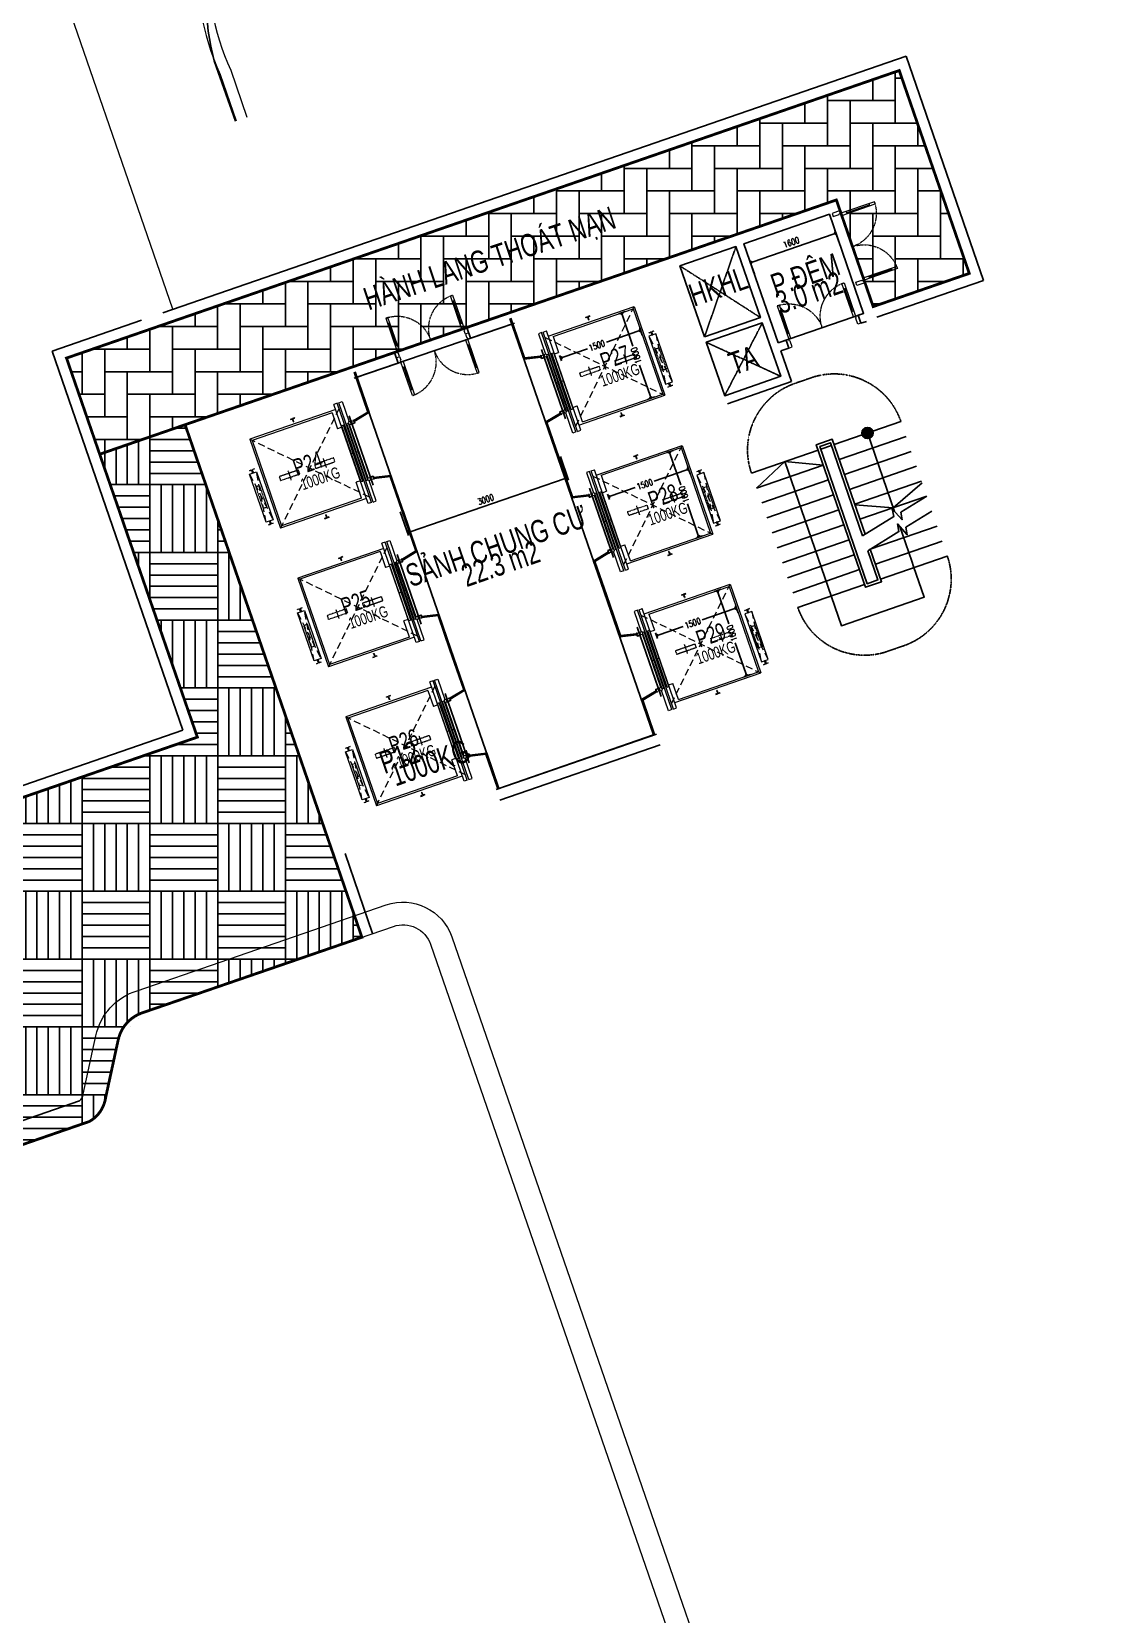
# Model space of a CAD drawing. Header units: millimetres. Extents: x -1307397 to 11565522512, y -626897 to 1138105.
# Drawn here: x -71693 to -52485, y 22001 to 50021 of the extents above; entities that cross this region are included whole.
import ezdxf
from ezdxf.enums import TextEntityAlignment as Align

# ---------------------------------------------------------------- set-up
doc = ezdxf.new("R2010")
doc.units = ezdxf.units.MM
doc.header["$MEASUREMENT"] = 0
for name, pattern in [('HIDDEN', [0.375, 0.25, -0.125]), ('Xref_NT1+NT2_MBDV Cot vach_220729$0$CENTERX2', [4, 2.5, -0.5, 0.5, -0.5]), ('Xref_NT1+NT2_MBDV Cot vach_220729$0$DASH', [0.35, 0.25, -0.1]), ('Xref_ST_MBDV Cot vach 30.7.2022$0$CENTERX2', [4, 2.5, -0.5, 0.5, -0.5]), ('Xref_ST_MBDV Cot vach 30.7.2022$0$HIDDEN', [0.375, 0.25, -0.125]), ('Xref_ST_MBDV Cot vach 30.7.2022$0$HIDDEN2', [0.1875, 0.125, -0.0625]), ('Xref_ST_MBDV Cot vach 30.7.2022$0$PHANTOMX2', [5, 2.5, -0.5, 0.5, -0.5, 0.5, -0.5])]:
    doc.linetypes.add(name, pattern=pattern)
for name, color, linetype, lineweight in [('AUDIT_I_220808132811-11', 7, 'Continuous', 9), ('Xref_NT1+NT2_MBDV Cot vach_220729$0$Level 15', 7, 'Continuous', 0), ('Xref_ST_MBDV Cot vach 30.7.2022$0$CUA', 37, 'Continuous', 13), ('Xref_ST_MBDV Cot vach 30.7.2022$0$KT-Noi that', 36, 'Continuous', 9)]:
    doc.layers.add(name, color=color, linetype=linetype, lineweight=lineweight)
for name, color, linetype in [('AUDIT_I_220808132811-12', 1, 'Continuous'), ('KT-Net manh', 139, 'Continuous'), ('KT-Tuong', 1, 'Continuous'), ('Xref_NT1+NT2_MBDV Cot vach_220729$0$KC-Betong', 6, 'Continuous'), ('Xref_NT1+NT2_MBDV Cot vach_220729$0$KT-Text', 7, 'Continuous'), ('Xref_ST_MBDV Cot vach 30.7.2022$0$A-FLOR-STRS-ARROW', 8, 'Continuous'), ('Xref_ST_MBDV Cot vach 30.7.2022$0$KT-Khuat', 9, 'Xref_ST_MBDV Cot vach 30.7.2022$0$HIDDEN'), ('Xref_ST_MBDV Cot vach 30.7.2022$0$KT-Net manh', 139, 'Continuous'), ('Xref_ST_MBDV Cot vach 30.7.2022$0$KT-Text', 7, 'Continuous'), ('Xref_ST_MBDV Cot vach 30.7.2022$0$KT-Thay', 7, 'Continuous'), ('Xref_ST_MBDV Cot vach 30.7.2022$0$KT-Tuong', 1, 'Continuous')]:
    doc.layers.add(name, color=color, linetype=linetype)
doc.styles.add('Xref_NT1+NT2_MBDV Cot vach_220729$0$Arial', font='arial.ttf', dxfattribs={"width": 0.7})
doc.styles.add('Xref_ST_MBDV Cot vach 30.7.2022$0$Arial', font='arial.ttf', dxfattribs={"width": 0.7})
doc.styles.add('Xref_ST_MBDV Cot vach 30.7.2022$0$DIM', font='vnsimli.shx', dxfattribs={"width": 0.7})
doc.styles.add('Xref_ST_MBDV Cot vach 30.7.2022$0$xref.N.Cot vach tang N2$0$DIM', font='vnsimli.shx', dxfattribs={"width": 0.7})
doc.dimstyles.new('Xref_ST_MBDV Cot vach 30.7.2022$0$CCU 1-100 A1', dxfattribs={"dimscale": 100, "dimtxt": 2.2, "dimasz": 1, "dimexe": 1, "dimexo": 0, "dimgap": 1, "dimtad": 1, "dimdec": 0, "dimdsep": 46, "dimtxsty": 'Xref_ST_MBDV Cot vach 30.7.2022$0$DIM', "dimblk1": 'Xref_ST_MBDV Cot vach 30.7.2022$0$_ARCHTICK', "dimblk2": 'Xref_ST_MBDV Cot vach 30.7.2022$0$_ARCHTICK', "dimsah": 1, "dimcen": 0, "dimdle": 1, "dimclrd": 256, "dimclre": 256, "dimclrt": 31, "dimadec": 0, "dimazin": 0, "dimtfac": 1, "dimtdec": 0, "dimtix": 1, "dimtmove": 2, "dimatfit": 3, "dimldrblk": 'Xref_ST_MBDV Cot vach 30.7.2022$0$_ARCHTICK', "dimfxl": 8, "dimtolj": 1, "dimarcsym": 0})
doc.dimstyles.new('Xref_ST_MBDV Cot vach 30.7.2022$0$xref.N.Cot vach tang N2$0$CCU 1-100 A1', dxfattribs={"dimscale": 100, "dimtxt": 2.2, "dimasz": 1, "dimexe": 1, "dimexo": 0, "dimgap": 1, "dimtad": 1, "dimdec": 0, "dimdsep": 46, "dimtxsty": 'Xref_ST_MBDV Cot vach 30.7.2022$0$xref.N.Cot vach tang N2$0$DIM', "dimblk1": 'Xref_ST_MBDV Cot vach 30.7.2022$0$xref.N.Cot vach tang N2$0$_ARCHTICK', "dimblk2": 'Xref_ST_MBDV Cot vach 30.7.2022$0$xref.N.Cot vach tang N2$0$_ARCHTICK', "dimsah": 1, "dimcen": 0, "dimdle": 1, "dimclrd": 256, "dimclre": 256, "dimclrt": 31, "dimadec": 0, "dimazin": 0, "dimtfac": 1, "dimtdec": 0, "dimtix": 1, "dimtmove": 2, "dimatfit": 3, "dimldrblk": 'Xref_ST_MBDV Cot vach 30.7.2022$0$xref.N.Cot vach tang N2$0$_ARCHTICK', "dimfxl": 8, "dimtolj": 1, "dimarcsym": 0})

# ---------------------------------------------------------------- blocks, each defined once
blk = doc.blocks.new('Xref_NT1+NT2_MBDV Cot vach_220729$0$Luoi truc NT')
at = {"layer": 'Xref_NT1+NT2_MBDV Cot vach_220729$0$Level 15', "color": 240, "linetype": 'Xref_NT1+NT2_MBDV Cot vach_220729$0$DASH', "lineweight": 13, "ltscale": 10, "true_color": 0xed1f24, "elevation": 0, "flags": 128}
blk.add_lwpolyline([(1348755, 125791), (1343211, 146894), (1334802, 149799), (1323306, 141086), (1299857, 123195), (1276240, 106123, 0.685011), (1309559, -18492), (1330348, -20692), (1371996, -19376), (1378307, -11303), (1348755, 125791)], format="xyb", close=True, dxfattribs=at)
at = {"layer": 'Xref_NT1+NT2_MBDV Cot vach_220729$0$Level 15', "color": 152, "linetype": 'Xref_NT1+NT2_MBDV Cot vach_220729$0$DASH', "lineweight": 13, "ltscale": 10, "true_color": 0x2776bb, "elevation": 0, "flags": 128}
blk.add_lwpolyline([(1342918, 124396), (1338222, 142269), (1335872, 143081), (1326938, 136310), (1303434, 118378), (1279767, 101270, 0.684877), (1310199, -12526), (1330570, -14682), (1368999, -13468), (1371849, -9821)], format="xyb", close=True, dxfattribs=at)
blk = doc.blocks.new('Xref_ST_MBDV Cot vach 30.7.2022$0$xref.N.Cot vach tang N2$0$_Open90')
at = {"color": 0, "linetype": 'ByBlock', "lineweight": -2}
for p, q in [((0, 0), (-1, 0)), ((-0.5, 0.5), (0, 0)), ((0, 0), (-0.5, -0.5))]:
    blk.add_line(p, q, dxfattribs=at)
blk = doc.blocks.new('*D63')
at = {"layer": 'Defpoints', "color": 5, "transparency": 16777216}
for p, q in [((-58917, 45947), (-57499, 46437)), ((-57382, 46253), (-57468, 46500)), ((-58895, 45731), (-58980, 45978))]:
    blk.add_line(p, q, dxfattribs=at)
at = {"layer": 'Defpoints', "color": 0, "transparency": 16777216}
for p in [(-57451, 46453), (-57382, 46253), (-58895, 45731)]:
    blk.add_point(p, dxfattribs=at)
at = {"layer": 'Defpoints', "color": 5, "transparency": 16777216, "xscale": 50, "yscale": 50, "zscale": 50}
for p, rotation in [((-57451, 46453), 19.04713795298989), ((-58964, 45931), 199.0471379529899)]:
    blk.add_blockref('Xref_ST_MBDV Cot vach 30.7.2022$0$xref.N.Cot vach tang N2$0$_Open90', p, dxfattribs=dict(at, rotation=rotation))
at = {"layer": 'Defpoints', "color": 5, "transparency": 16777216, "insert": (-58242, 46291), "char_height": 110, "attachment_point": 5, "rotation": 19.0471, "style": 'Xref_ST_MBDV Cot vach 30.7.2022$0$xref.N.Cot vach tang N2$0$DIM'}
blk.add_mtext('\\A1;1600', dxfattribs=at)
blk = doc.blocks.new('Xref_ST_MBDV Cot vach 30.7.2022$0$xref.N.Cot vach tang N2$0$_ARCHTICK')
at = {"color": 0, "linetype": 'ByBlock', "const_width": 0.15}
blk.add_lwpolyline([(-0.5, -0.5), (0.5, 0.5)], dxfattribs=at)
blk = doc.blocks.new('*U107')
for p, q in [((-1260, -100), (-1300, -100)), ((-1280, -100), (-1280, -525)), ((-90, -100), (-50, -100)), ((-70, -100), (-70, -525)), ((-1260, -525), (-1300, -525)), ((-90, -525), (-50, -525))]:
    blk.add_line(p, q)
for points in [[(-1350, 150), (-1290, 150), (-1290, 40), (-1300, 40), (-1300, 0), (-1350, 0)], [(-1300, 0), (-1260, 0), (-1260, -625), (-1300, -625)], [(-50, 0), (-90, 0), (-90, -625), (-50, -625)], [(0, 150), (-60, 150), (-60, 40), (-50, 40), (-50, 0), (0, 0)]]:
    blk.add_lwpolyline(points, close=True)
at = {"linetype": 'Xref_ST_MBDV Cot vach 30.7.2022$0$HIDDEN2'}
for centre, start, end in [((-1300, 0), 270, 0), ((-50, 0), 180, 270)]:
    blk.add_arc(centre, 625, start, end, dxfattribs=at)
blk = doc.blocks.new('Xref_ST_MBDV Cot vach 30.7.2022$0$_Open90')
at = {"color": 0, "linetype": 'ByBlock', "lineweight": -2}
for p, q in [((0, 0), (-1, 0)), ((-0.5, 0.5), (0, 0)), ((0, 0), (-0.5, -0.5))]:
    blk.add_line(p, q, dxfattribs=at)
blk = doc.blocks.new('*D28')
at = {"layer": 'Defpoints', "color": 5, "transparency": 16777216}
for p, q in [((-2230, 1494), (-2230, 1596)), ((-2180, 1546), (-1728, 1546)), ((-780, 1546), (-1372, 1546)), ((-730, 1457), (-730, 1596))]:
    blk.add_line(p, q, dxfattribs=at)
at = {"layer": 'Defpoints', "color": 0, "transparency": 16777216}
for p in [(-2230, 1546), (-2230, 1494, 0), (-730, 1457, 0)]:
    blk.add_point(p, dxfattribs=at)
at = {"layer": 'Defpoints', "color": 5, "transparency": 16777216, "xscale": 50, "yscale": 50, "zscale": 50, "rotation": 180}
blk.add_blockref('Xref_ST_MBDV Cot vach 30.7.2022$0$_Open90', (-2230, 1546), dxfattribs=at)
at = {"layer": 'Defpoints', "color": 5, "transparency": 16777216, "xscale": 50, "yscale": 50, "zscale": 50}
blk.add_blockref('Xref_ST_MBDV Cot vach 30.7.2022$0$_Open90', (-730, 1546), dxfattribs=at)
at = {"layer": 'Defpoints', "color": 5, "transparency": 16777216, "insert": (-1550, 1546), "char_height": 110, "attachment_point": 5, "style": 'Xref_ST_MBDV Cot vach 30.7.2022$0$DIM'}
blk.add_mtext('\\A1;1500', dxfattribs=at)
blk = doc.blocks.new('Xref_ST_MBDV Cot vach 30.7.2022$0$_ARCHTICK')
at = {"color": 0, "linetype": 'ByBlock', "const_width": 0.15}
blk.add_lwpolyline([(-0.5, -0.5), (0.5, 0.5)], dxfattribs=at)
blk = doc.blocks.new('*D29')
at = {"layer": 'Defpoints', "color": 5, "transparency": 16777216}
for p, q in [((-879, 1950), (-1000, 1950)), ((-950, 1900), (-950, 1328)), ((-950, 400), (-950, 972)), ((-879, 350), (-1000, 350))]:
    blk.add_line(p, q, dxfattribs=at)
at = {"layer": 'Defpoints', "color": 0, "transparency": 16777216}
for p in [(-879, 1950, 0), (-950, 350), (-879, 350, 0)]:
    blk.add_point(p, dxfattribs=at)
at = {"layer": 'Defpoints', "color": 5, "transparency": 16777216, "xscale": 50, "yscale": 50, "zscale": 50}
for p, rotation in [((-950, 1950), 90), ((-950, 350), 270)]:
    blk.add_blockref('Xref_ST_MBDV Cot vach 30.7.2022$0$_Open90', p, dxfattribs=dict(at, rotation=rotation))
at = {"layer": 'Defpoints', "color": 5, "transparency": 16777216, "insert": (-950, 1150), "char_height": 110, "attachment_point": 5, "rotation": 90, "style": 'Xref_ST_MBDV Cot vach 30.7.2022$0$DIM'}
blk.add_mtext('\\A1;1600', dxfattribs=at)
blk = doc.blocks.new('*U34')
for p, q in [((-1260, 525), (-1300, 525)), ((-1280, 100), (-1280, 525)), ((-90, 525), (-50, 525)), ((-70, 100), (-70, 525)), ((-1260, 100), (-1300, 100)), ((-90, 100), (-50, 100))]:
    blk.add_line(p, q)
for points in [[(-1300, 0), (-1260, 0), (-1260, 625), (-1300, 625)], [(-50, 0), (-90, 0), (-90, 625), (-50, 625)], [(-1350, -100), (-1290, -100), (-1290, -40), (-1300, -40), (-1300, 0), (-1350, 0)], [(0, -100), (-60, -100), (-60, -40), (-50, -40), (-50, 0), (0, 0)]]:
    blk.add_lwpolyline(points, close=True)
at = {"linetype": 'Xref_ST_MBDV Cot vach 30.7.2022$0$HIDDEN2'}
for centre, start, end in [((-1300, 0), 0, 90), ((-50, 0), 90, 180)]:
    blk.add_arc(centre, 625, start, end, dxfattribs=at)
blk = doc.blocks.new('*D64')
at = {"layer": 'Defpoints', "color": 5, "transparency": 16777216}
for p, q in [((-62329, 42501), (-62184, 42081)), ((-64989, 41166), (-62247, 42112)), ((-65165, 41522), (-65020, 41102))]:
    blk.add_line(p, q, dxfattribs=at)
at = {"layer": 'Defpoints', "color": 0, "transparency": 16777216}
for p in [(-62329, 42501), (-62200, 42128), (-65165, 41522)]:
    blk.add_point(p, dxfattribs=at)
at = {"layer": 'Defpoints', "color": 5, "transparency": 16777216, "xscale": 50, "yscale": 50, "zscale": 50}
for p, rotation in [((-62200, 42128), 19.04747130685708), ((-65036, 41149), 199.0474713068571)]:
    blk.add_blockref('Xref_ST_MBDV Cot vach 30.7.2022$0$xref.N.Cot vach tang N2$0$_Open90', p, dxfattribs=dict(at, rotation=rotation))
at = {"layer": 'Defpoints', "color": 5, "transparency": 16777216, "insert": (-63652, 41738), "char_height": 110, "attachment_point": 5, "rotation": 19.0475, "style": 'Xref_ST_MBDV Cot vach 30.7.2022$0$xref.N.Cot vach tang N2$0$DIM'}
blk.add_mtext('\\A1;3000', dxfattribs=at)
blk = doc.blocks.new('ĂERWER')
at = {"layer": 'Xref_ST_MBDV Cot vach 30.7.2022$0$KT-Text', "style": 'Xref_ST_MBDV Cot vach 30.7.2022$0$Arial', "width": 0.7}
for s, rotation, p in [('P27', 19.0475, (-61373, 43783)), ('P24', 19.0468, (-66815, 41905)), ('P28', 19.0475, (-60524, 41326)), ('P25', 19.0468, (-65966, 39447)), ('P29', 19.0475, (-59677, 38868)), ('P26', 19.0468, (-65118, 36989))]:
    blk.add_text(s, height=300, rotation=rotation, dxfattribs=at).set_placement(p, align=Align.CENTER)
for rotation, p in [(19.0475, (-61642, 43402)), (19.0468, (-66948, 41571)), (19.0475, (-60794, 40945)), (19.0468, (-66099, 39113)), (19.0475, (-59945, 38487)), (19.0468, (-65251, 36656))]:
    blk.add_text('1000KG', height=200, rotation=rotation, dxfattribs=at).set_placement(p)
blk = doc.blocks.new('Xref_ST_MBDV Cot vach 30.7.2022$0$TM 1000kg')
at = {"layer": 'Xref_ST_MBDV Cot vach 30.7.2022$0$KT-Net manh'}
for p, q in [((-2850, 2500), (-2850, 1742.2)), ((-2832, 2500), (-2832, 1754.4)), ((-2850, 1742.2), (-2847, 1742.2)), ((-2847, 1742.2), (-2847, 1739.2)), ((-2550, 1674.2), (-2847, 1739.2)), ((-2550, 1692.7), (-2832, 1754.4)), ((-2500, 1800), (-2500, 500)), ((-2550, 625.8), (-2847, 560.8)), ((-2847, 557.8), (-2847, 560.8)), ((-2550, 607.3), (-2832, 545.6)), ((-2850, 557.8), (-2847, 557.8)), ((-2850, -100), (-2850, 557.8)), ((-2832, -100), (-2832, 545.6))]:
    blk.add_line(p, q, dxfattribs=at)
at = {"layer": 'Xref_ST_MBDV Cot vach 30.7.2022$0$KT-Net manh', "const_width": 2}
for points in [[(-2847, 1742.2), (-2832, 1754.4)], [(-2847, 557.8), (-2832, 545.6)]]:
    blk.add_lwpolyline(points, dxfattribs=at)
at = {"layer": 'Xref_ST_MBDV Cot vach 30.7.2022$0$KT-Net manh', "ltscale": 2}
for points in [[(-2510, 1700), (-2500, 1700), (-2500, 1650), (-2550, 1650), (-2550, 1700), (-2540, 1700), (-2540, 1690), (-2541.6, 1690), (-2541.6, 1698.4), (-2548.4, 1698.4), (-2548.4, 1651.6), (-2501.6, 1651.6), (-2501.6, 1698.4), (-2508.4, 1698.4), (-2508.4, 1690), (-2510, 1690)], [(-2510, 600), (-2500, 600), (-2500, 650), (-2550, 650), (-2550, 600), (-2540, 600), (-2540, 610), (-2541.6, 610), (-2541.6, 601.6), (-2548.4, 601.6), (-2548.4, 648.4), (-2501.6, 648.4), (-2501.6, 601.6), (-2508.4, 601.6), (-2508.4, 610), (-2510, 610)]]:
    blk.add_lwpolyline(points, close=True, dxfattribs=at)
at = {"layer": 'Xref_ST_MBDV Cot vach 30.7.2022$0$KT-Noi that', "linetype": 'Continuous', "ltscale": 2}
for p, q in [((-2460, 2080, 0), (-2460, 1700, 0)), ((-2400, 2080, 0), (-2460, 2080, 0)), ((-2400, 220, 0), (-2400, 2080, 0)), ((-2370, 220, 0), (-2370, 2080, 0)), ((-2370, 2080, 0), (-2310, 2080, 0)), ((-2310, 220, 0), (-2310, 2080, 0)), ((-2310, 1981, 0), (-700, 1981, 0)), ((-700, 1981, 0), (-700, 319, 0)), ((-2230, 1950, 0), (-730, 1950, 0)), ((-2230, 1950, 0), (-2230, 1650, 0)), ((-730, 1950, 0), (-730, 350, 0)), ((-2455, 650, 0), (-2455, 1650, 0)), ((-2441.3, 620, 0), (-2441.3, 1680, 0)), ((-2411, 1680, 0), (-2441.3, 1680, 0)), ((-2411, 620, 0), (-2411, 1680, 0)), ((-2348, 625, 0), (-2348, 1675, 0)), ((-2348, 1675, 0), (-2314, 1675, 0)), ((-2314, 625, 0), (-2314, 1675, 0)), ((-2310, 1650, 0), (-2230, 1650, 0)), ((-2411, 1150, 0), (-2441.3, 1150, 0)), ((-2314, 1150, 0), (-2348, 1150, 0)), ((-2460, 220, 0), (-2460, 600, 0)), ((-2411, 620, 0), (-2441.3, 620, 0)), ((-2348, 625, 0), (-2314, 625, 0)), ((-2310, 650, 0), (-2230, 650, 0)), ((-2230, 350, 0), (-2230, 650, 0)), ((-2310, 319, 0), (-700, 319, 0)), ((-2230, 350, 0), (-730, 350, 0)), ((-2400, 220, 0), (-2460, 220, 0)), ((-2370, 220, 0), (-2310, 220, 0))]:
    blk.add_line(p, q, dxfattribs=at)
at = {"layer": 'Xref_ST_MBDV Cot vach 30.7.2022$0$KT-Noi that', "linetype": 'Xref_ST_MBDV Cot vach 30.7.2022$0$HIDDEN', "ltscale": 500}
for p, q in [((-2370, 1981, 0), (-700, 319, 0)), ((-2370, 319, 0), (-700, 1981, 0)), ((-495, 1400, 0), (-625, 500, 0)), ((-495, 500, 0), (-625, 1400, 0))]:
    blk.add_line(p, q, dxfattribs=at)
at = {"layer": 'Xref_ST_MBDV Cot vach 30.7.2022$0$KT-Noi that', "linetype": 'Continuous'}
for p, q in [((-1572.5, 2077, 0), (-1572.5, 2082, 0)), ((-1572.5, 2082, 0), (-1535, 2082, 0)), ((-1569.5, 2074, 0), (-1540.1, 2070.9, 0)), ((-1540, 2021, 0), (-1540, 2050, 0)), ((-1539, 2020, 0), (-1535, 2020, 0)), ((-1537.1, 2054.1, 0), (-1537.1, 2067.9, 0)), ((-1497.5, 2082, 0), (-1535, 2082, 0)), ((-1531, 2020, 0), (-1535, 2020, 0)), ((-1532.9, 2054.1, 0), (-1532.9, 2067.9, 0)), ((-1530, 2021, 0), (-1530, 2050, 0)), ((-1500.5, 2074, 0), (-1529.9, 2070.9, 0)), ((-1497.5, 2077, 0), (-1497.5, 2082, 0)), ((-603.5, 1460, 0), (-574.4, 1460, 0)), ((-603.5, 1456.8, 0), (-603.5, 1460, 0)), ((-603.5, 1456.8, 0), (-574.4, 1456.8, 0)), ((-568.2, 1406.2, 0), (-568.2, 1450.6, 0)), ((-565, 1406.2, 0), (-565, 1450.6, 0)), ((-558, 1403.2, 0), (-562, 1403.2, 0)), ((-555, 1406.2, 0), (-555, 1450.6, 0)), ((-551.8, 1406.2, 0), (-551.8, 1450.6, 0)), ((-516.5, 1460, 0), (-545.6, 1460, 0)), ((-516.5, 1456.8, 0), (-545.6, 1456.8, 0)), ((-516.5, 1456.8, 0), (-516.5, 1460, 0)), ((-558, 1400, 0), (-562, 1400, 0)), ((-603.5, 443.2, 0), (-574.4, 443.2, 0)), ((-603.5, 440, 0), (-574.4, 440, 0)), ((-568.2, 493.8, 0), (-568.2, 449.4, 0)), ((-565, 493.8, 0), (-565, 449.4, 0)), ((-558, 500, 0), (-562, 500, 0)), ((-558, 496.8, 0), (-562, 496.8, 0)), ((-555, 493.8, 0), (-555, 449.4, 0)), ((-551.8, 493.8, 0), (-551.8, 449.4, 0)), ((-516.5, 443.2, 0), (-545.6, 443.2, 0)), ((-516.5, 440, 0), (-545.6, 440, 0)), ((-1572.5, 223, 0), (-1572.5, 218, 0)), ((-1572.5, 218, 0), (-1535, 218, 0)), ((-1569.5, 226, 0), (-1540.1, 229.1, 0)), ((-1540, 279, 0), (-1540, 250, 0)), ((-1539, 280, 0), (-1535, 280, 0)), ((-1537.1, 245.9, 0), (-1537.1, 232.1, 0)), ((-1531, 280, 0), (-1535, 280, 0)), ((-1497.5, 218, 0), (-1535, 218, 0)), ((-1532.9, 245.9, 0), (-1532.9, 232.1, 0)), ((-1530, 279, 0), (-1530, 250, 0)), ((-1500.5, 226, 0), (-1529.9, 229.1, 0)), ((-1497.5, 223, 0), (-1497.5, 218, 0))]:
    blk.add_line(p, q, dxfattribs=at)
at = {"layer": 'Xref_ST_MBDV Cot vach 30.7.2022$0$KT-Noi that', "linetype": 'Xref_ST_MBDV Cot vach 30.7.2022$0$CENTERX2'}
for p, q in [((-1815, 1236, 0), (-1815, 1066.7, 0)), ((-1155, 1236, 0), (-1155, 1066.7, 0))]:
    blk.add_line(p, q, dxfattribs=at)
at = {"layer": 'Xref_ST_MBDV Cot vach 30.7.2022$0$KT-Noi that', "linetype": 'Continuous', "ltscale": 2, "elevation": 0}
for points in [[(-2485, 1700), (-2445, 1700), (-2445, 1650), (-2485, 1650)], [(-495, 1400), (-625, 1400), (-625, 500), (-495, 500)], [(-2485, 600), (-2445, 600), (-2445, 650), (-2485, 650)]]:
    blk.add_lwpolyline(points, close=True, dxfattribs=at)
at = {"layer": 'Xref_ST_MBDV Cot vach 30.7.2022$0$KT-Noi that', "linetype": 'Xref_ST_MBDV Cot vach 30.7.2022$0$PHANTOMX2', "elevation": 0}
for points in [[(-1635, 1186), (-1635, 1114), (-1995, 1114), (-1995, 1186)], [(-975, 1186), (-975, 1114), (-1335, 1114), (-1335, 1186)], [(-524, 1150), (-524, 750), (-596, 750), (-596, 1150)]]:
    blk.add_lwpolyline(points, close=True, dxfattribs=at)
at = {"layer": 'Xref_ST_MBDV Cot vach 30.7.2022$0$KT-Noi that', "linetype": 'Continuous'}
for centre, radius, start, end in [((-1569.5, 2077, 0), 3, 180, 270), ((-1540.1, 2067.9, 0), 3, 0, 90), ((-1542.3, 2054.7, 0), 5.25, 295.66972, 353.31728), ((-1539, 2021, 0), 1, 180, 270), ((-1529.9, 2067.9, 0), 3, 90, 180), ((-1527.7, 2054.7, 0), 5.25, 186.68272, 244.33028), ((-1531, 2021, 0), 1, 270, 0), ((-1500.5, 2077, 0), 3, 270, 0), ((-574.4, 1450.6, 0), 9.4, 0, 90), ((-574.4, 1450.6, 0), 6.2, 0, 90), ((-562, 1406.2, 0), 6.2, 180, 270), ((-562, 1406.2, 0), 3, 180, 270), ((-558, 1406.2, 0), 3, 270, 0), ((-558, 1406.2, 0), 6.2, 270, 0), ((-545.6, 1450.6, 0), 9.4, 90, 180), ((-545.6, 1450.6, 0), 6.2, 90, 180), ((-574.4, 449.4, 0), 6.2, 270, 0), ((-574.4, 449.4, 0), 9.4, 270, 0), ((-562, 493.8, 0), 6.2, 90, 180), ((-562, 493.8, 0), 3, 90, 180), ((-558, 493.8, 0), 6.2, 0, 90), ((-558, 493.8, 0), 3, 0, 90), ((-545.6, 449.4, 0), 9.4, 180, 270), ((-545.6, 449.4, 0), 6.2, 180, 270), ((-1569.5, 223, 0), 3, 90, 180), ((-1540.1, 232.1, 0), 3, 270, 0), ((-1539, 279, 0), 1, 90, 180), ((-1542.3, 245.3, 0), 5.25, 6.68272, 64.33028), ((-1527.7, 245.3, 0), 5.25, 115.66972, 173.31728), ((-1529.9, 232.1, 0), 3, 180, 270), ((-1531, 279, 0), 1, 0, 90), ((-1500.5, 223, 0), 3, 0, 90)]:
    blk.add_arc(centre, radius, start, end, dxfattribs=at)
at = {"layer": 'Defpoints', "color": 5}
for base, p1, p2, angle, picture, middle in [((-950.2, 350), (-879.1, 1950, 0), (-879.1, 350, 0), 90, '*D29', (-950.2, 1150)), ((-2230, 1545.8), (-730, 1457.2, 0), (-2230, 1494.3, 0), 180, '*D28', (-1550.1, 1545.8))]:
    dim = blk.add_linear_dim(base=base, p1=p1, p2=p2, angle=angle, dimstyle='Xref_ST_MBDV Cot vach 30.7.2022$0$CCU 1-100 A1', override={"dimscale": 50, "dimblk1": 'Xref_ST_MBDV Cot vach 30.7.2022$0$_Open90', "dimblk2": 'Xref_ST_MBDV Cot vach 30.7.2022$0$_Open90', "dimclrd": 5, "dimclre": 5, "dimclrt": 5, "dimlwd": 65535, "dimlwe": 65535}, dxfattribs=at)
    dim.commit()
    dim.dimension.update_dxf_attribs({"geometry": picture, "text_midpoint": middle, "dimtype": 128})

msp = doc.modelspace()

# ---------------------------------------------------------------- hatches: boundary and pattern name
at = {"layer": 'KT-Net manh', "transparency": 33554618}
h = msp.add_hatch(dxfattribs=at)
h.set_pattern_fill('AR-HBONE', color=256, scale=100, angle=45)
h.paths.add_polyline_path([(-71075.8, 44242), (-56329.9, 49333), (-55089.7, 45740.9), (-56791.2, 45153.4), (-57443, 47041.4), (-70488.3, 42540.4)])
at = {"layer": 'KT-Net manh'}
h = msp.add_hatch(dxfattribs=at)
h.set_pattern_fill('AR-PARQ1', color=256, scale=100)
edge = h.paths.add_edge_path()
edge.add_line((-68975.8, 43062.2), (-70488.2, 42540.1))
edge.add_line((-70488.2, 42540.1), (-68758.7, 37530.7))
edge.add_line((-68758.7, 37530.7), (-78045.8, 34324.4))
edge.add_line((-78045.8, 34324.4), (-77621.5, 33095.3))
edge.add_line((-77621.5, 33095.3), (-77432.4, 33160.5))
edge.add_line((-77432.4, 33160.5), (-76453.4, 30324.8))
edge.add_line((-76453.4, 30324.8), (-82313.9, 28301.4))
edge.add_line((-82313.9, 28301.4), (-83293, 31137.2))
edge.add_line((-83293, 31137.2), (-83103.9, 31202.4))
edge.add_line((-83103.9, 31202.4), (-84278.8, 34605.3))
edge.add_line((-84278.8, 34605.3), (-84473.1, 34566))
edge.add_line((-84473.1, 34566), (-85443.6, 37377))
edge.add_line((-85443.6, 37377), (-82611.1, 38354.9))
edge.add_line((-82611.1, 38354.9), (-83198.5, 40056.3))
edge.add_line((-83198.5, 40056.3), (-87735.7, 38489.9))
edge.add_line((-87735.7, 38489.9), (-85386.1, 31684.3))
edge.add_line((-85386.1, 31684.3), (-94649.6, 28486.2))
edge.add_line((-94649.6, 28486.2), (-96346.5, 33401.2))
edge.add_line((-96346.5, 33401.2), (-99881.6, 32180.7))
edge.add_line((-99881.6, 32180.7), (-100469.3, 33882.4))
edge.add_line((-100469.3, 33882.4), (-103981.1, 32669.6))
edge.add_line((-103981.1, 32669.6), (-99355, 24907))
edge.add_arc((-94840.4, 28402), 5709.4, 217.74518, 286.78084)
edge.add_line((-93192, 22935.7), (-70669.2, 30727.1))
edge.add_arc((-70953.9, 31227.8), 576, 299.62144, 351.41554)
edge.add_line((-70384.3, 31141.8), (-70163.4, 32158.5))
edge.add_arc((-69519.5, 32030.2), 656.6, 106.37295, 168.72723, ccw=False)
edge.add_line((-69704.6, 32660.1), (-65844.7, 33987.9))
edge.add_line((-65844.7, 33987.9), (-68975.8, 43062.2))
h.paths.add_polyline_path([(-88775.5, 29244.7), (-88397.4, 29375.2), (-87418.3, 26539.3), (-87796.4, 26408.7)], flags=16)
h.paths.add_polyline_path([(-94258, 27351.9), (-93879.9, 27482.4), (-92900.8, 24646.5), (-93278.9, 24515.9)], flags=16)
h.paths.add_polyline_path([(-98172, 26952.7), (-96444.6, 27549.1), (-96314.1, 27170.9), (-98041.5, 26574.6)], flags=16)
at = {"layer": 'Xref_ST_MBDV Cot vach 30.7.2022$0$KT-Net manh'}
h = msp.add_hatch(color=256, dxfattribs=at)
edge = h.paths.add_edge_path(flags=0)
edge.add_arc((-56891.3, 42915.6), 100, 199.04714, 559.04714)
h = msp.add_hatch(color=256, dxfattribs=at)
edge = h.paths.add_edge_path(flags=0)
edge.add_arc((-56891.3, 42915.6), 100, 199.04714, 559.04714)
msp.add_hatch(color=256, dxfattribs=at).paths.add_polyline_path([(-56893.2, 43015.5), (-56951.6, 42995.4), (-56987, 42944.7), (-56985.9, 42882.9), (-56948.6, 42833.6), (-56889.5, 42815.6), (-56831.1, 42835.7), (-56795.7, 42886.4), (-56796.8, 42948.2), (-56834, 42997.5)], flags=0)
msp.add_hatch(color=256, dxfattribs=at).paths.add_polyline_path([(-56893.2, 43015.5), (-56951.6, 42995.4), (-56987, 42944.7), (-56985.9, 42882.9), (-56948.6, 42833.6), (-56889.5, 42815.6), (-56831.1, 42835.7), (-56795.7, 42886.4), (-56796.8, 42948.2), (-56834, 42997.5)], flags=0)

# ---------------------------------------------------------------- linework, layer by layer
msp.add_line((-70845.1, 31089.8), (-93639.7, 23225.5))
at = {"layer": 'AUDIT_I_220808132811-11', "elevation": 0}
for points in [[(-39808.9, 28170.4), (-39798.8, 29842.7, 0.0851587), (-40100.1, 31673.7), (-41834.8, 36688.2), (-45962.5, 48619, 0.2600452), (-48893.2, 51221.9), (-63965.8, 55577, 0.5721349), (-68352.8, 49264.2), (-68069.9, 48444.2)], [(-40008.9, 28170.4), (-39998.8, 29843.9, 0.0851587), (-40289.1, 31608.3), (-42023.8, 36622.8), (-46151.5, 48553.4, 0.2604673), (-48942.5, 51027.9), (-64001.3, 55379.1, 0.5713168), (-68167, 49338.9), (-67880.8, 48509.4)], [(-69193.3, 45106.9), (-71608.2, 52101.6, 0.3643585), (-76316.2, 54156.4), (-105251.9, 44174.2, 0.4519048), (-107468.3, 38521.1), (-99355.1, 24907.3, 0.3106789), (-93192.1, 22936), (-70669.3, 30727.4, 0.2299221), (-70384.4, 31142.1), (-70163.5, 32158.8, -0.27899), (-69704.7, 32660.4), (-65284.3, 34181, -0.4143404), (-64631.8, 33863.9), (-56302.5, 9773.2, 0.3197537), (-51104.5, 6070.4), (-5967.1, 6070.4, 0.4808686), (-826.5, 12501.3), (-1435.2, 15196.4), (-1480.4, 15396.9), (-3255.9, 23916.5)], [(-70845.1, 31089.8, 0.2042795), (-70778.8, 31210.9), (-70555, 32240.8, -0.2754116), (-69827.2, 33041.3), (-65414.8, 34559.2, -0.4141945), (-64253.7, 33994.6), (-55924.5, 9903.9, 0.3197537), (-51104.5, 6470.4), (-5967.1, 6470.4, 0.3653099), (-1001.1, 10781.1)]]:
    msp.add_lwpolyline(points, format="xyb", dxfattribs=at)
at = {"layer": 'AUDIT_I_220808132811-12', "elevation": 0}
msp.add_lwpolyline([(-68085.5, 48438.8), (-68458.5, 49503.7, -0.5864868), (-63481.1, 54410.3), (-49964.2, 50517.1, -0.2320153), (-47331.9, 48093.7), (-41722.5, 31842.2)], format="xyb", dxfattribs=at)
at = {"layer": 'Defpoints', "elevation": 0}
for points in [[(-58473.8, 44511.5), (-56961.4, 45033.7), (-57566.8, 46787.1), (-59079.2, 46264.9)], [(-59779.4, 44616.1), (-58786.9, 44958.8), (-59221, 46216), (-60213.5, 45873.3)], [(-59746.8, 44521.6), (-58754.3, 44864.3), (-58427.9, 43919), (-59420.4, 43576.4)]]:
    msp.add_lwpolyline(points, close=True, dxfattribs=at)
at = {"layer": 'KT-Net manh', "color": 2, "linetype": 'HIDDEN', "ltscale": 10, "const_width": 50, "elevation": 0}
msp.add_lwpolyline([(-71075.8, 44242), (-56329.9, 49333), (-55089.7, 45740.9), (-56791.2, 45153.4), (-57443, 47041.4), (-70488.3, 42540.4)], close=True, dxfattribs=at)
at = {"layer": 'KT-Net manh', "color": 3, "linetype": 'Xref_NT1+NT2_MBDV Cot vach_220729$0$CENTERX2', "ltscale": 2, "const_width": 50, "elevation": 0}
msp.add_lwpolyline([(-68975.8, 43062.2), (-70488.2, 42540.1), (-68758.7, 37530.7), (-78045.8, 34324.4), (-77621.5, 33095.3), (-77432.4, 33160.5), (-76453.4, 30324.8), (-82313.9, 28301.4), (-83293, 31137.2), (-83103.9, 31202.4), (-84278.8, 34605.3), (-84473.1, 34566), (-85443.6, 37377), (-82611.1, 38354.9), (-83198.5, 40056.3), (-87735.7, 38489.9), (-85386.1, 31684.3), (-94649.6, 28486.2)], dxfattribs=at)
msp.add_lwpolyline([(-93192, 22935.7), (-70669.2, 30727.1, 0.2299221), (-70384.3, 31141.8), (-70163.4, 32158.5, -0.27899), (-69704.6, 32660.1), (-65844.7, 33987.9), (-68975.8, 43062.2)], format="xyb", dxfattribs=at)
at = {"layer": 'KT-Tuong'}
for p, q in [((-71075.8, 44242, 0), (-56329.9, 49333, 0)), ((-69368.7, 45042.9, 0), (-56206.1, 49587.3, 0)), ((-56329.9, 49333, 0), (-55089.7, 45740.9, 0)), ((-56206.1, 49587.3, 0), (-54835.4, 45617.1, 0)), ((-56791.2, 45153.4), (-55089.7, 45740.9, 0)), ((-56725.9, 44964.4), (-54835.4, 45617.1)), ((-71330.1, 44365.8, 0), (-69746.8, 44912.4, 0)), ((-69013.1, 37654.5, 0), (-71330.1, 44365.8, 0)), ((-69150.3, 38664.8, 0), (-71075.8, 44242, 0)), ((-69013.1, 37654.5, 0), (-78111.1, 34513.4, 0)), ((-68758.7, 37530.7, 0), (-78045.8, 34324.4, 0)), ((-66332.5, 35406), (-65844.8, 33988.2)), ((-66143.4, 35471.1), (-65655.7, 34053.3))]:
    msp.add_line(p, q, dxfattribs=at)
at = {"layer": 'Xref_ST_MBDV Cot vach 30.7.2022$0$A-FLOR-STRS-ARROW', "elevation": 0}
for points in [[(-55843.6, 41796.2), (-56302.9, 41512.8), (-56279.8, 41379.2), (-56452.7, 41571.9), (-56425.7, 41437), (-56977.5, 41096.7)], [(-55752, 41530.7), (-56211.2, 41247.3), (-56188.1, 41113.7), (-56361.1, 41306.3), (-56334.1, 41171.5), (-56885.8, 40831.1)]]:
    msp.add_lwpolyline(points, dxfattribs=at)
at = {"layer": 'Xref_ST_MBDV Cot vach 30.7.2022$0$KT-Khuat', "linetype": 'Xref_ST_MBDV Cot vach 30.7.2022$0$HIDDEN', "ltscale": 5}
for p, q in [((-59779.4, 44616.1), (-59221, 46216)), ((-60213.5, 45873.3), (-58786.9, 44958.8)), ((-58754.3, 44864.3), (-59420.4, 43576.4)), ((-58427.9, 43919), (-59746.8, 44521.6))]:
    msp.add_line(p, q, dxfattribs=at)
at = {"layer": 'Xref_ST_MBDV Cot vach 30.7.2022$0$KT-Net manh'}
msp.add_line((-56795.7, 42886.4, 0), (-56796.8, 42948.2, 0), dxfattribs=at)
msp.add_line((-56795.7, 42886.4, 0), (-56796.8, 42948.2, 0), dxfattribs=at)
at = {"layer": 'Xref_ST_MBDV Cot vach 30.7.2022$0$KT-Net manh', "elevation": 0}
msp.add_lwpolyline([(-65933.1, 43901.4), (-63420.2, 36623), (-60679, 37569.4), (-63191, 44845.3)], close=True, dxfattribs=at)
at = {"layer": 'Xref_ST_MBDV Cot vach 30.7.2022$0$KT-Net manh', "linetype": 'Xref_ST_MBDV Cot vach 30.7.2022$0$HIDDEN', "elevation": 0}
for points in [[(-56300.5, 43119.5, 0.4141313), (-57889.8, 43893.2), (-58173.9, 43795.2, 0.4141313), (-58947.2, 42205.8, 1.0000292)], [(-55478.2, 40737.5, -0.4141313), (-56251.5, 39148.1), (-56535.6, 39050, -0.4141313), (-58124.9, 39823.7, -1.0000292)]]:
    msp.add_lwpolyline(points, format="xyb", dxfattribs=at)
at = {"layer": 'Xref_ST_MBDV Cot vach 30.7.2022$0$KT-Net manh', "elevation": 0}
for points in [[(-56891.3, 42915.6), (-56411.6, 41526)], [(-58855.9, 41941.1), (-58356.5, 42409.7), (-57674.3, 42349)], [(-56319.9, 41260.5), (-56108.1, 40647), (-56075.5, 40552.4), (-55887.8, 40008.9), (-57353, 39503.1), (-58356.5, 42409.7)], [(-57113.6, 41644.2), (-56434.4, 41592.2), (-55925.2, 42032.5)]]:
    msp.add_lwpolyline(points, dxfattribs=at)
at = {"layer": 'Xref_ST_MBDV Cot vach 30.7.2022$0$KT-Net manh'}
msp.add_circle((-56891.3, 42915.6, 0), 100, dxfattribs=at)
msp.add_circle((-56891.3, 42915.6, 0), 100, dxfattribs=at)
at = {"layer": 'Xref_ST_MBDV Cot vach 30.7.2022$0$KT-Thay', "extrusion": (-1.21212e-08, -4.22423e-09, 1)}
for p, q in [((-56300.5, 43119.5, 0), (-57482.1, 42711.6, 0)), ((-57765.7, 42613.7, 0), (-58947.2, 42205.8, 0)), ((-56209.2, 42854.8, 0), (-57390.7, 42446.9, 0)), ((-57674.3, 42349, 0), (-58855.9, 41941.1, 0)), ((-56117.8, 42590.2, 0), (-57299.4, 42182.2, 0)), ((-56026.4, 42325.5, 0), (-57208, 41917.6, 0)), ((-57582.9, 42084.3, 0), (-58764.5, 41676.4, 0)), ((-55935, 42060.8, 0), (-57116.6, 41652.9, 0)), ((-57491.6, 41819.7, 0), (-58673.1, 41411.7, 0)), ((-55843.7, 41796.2, 0), (-57025.2, 41388.2, 0)), ((-57400.2, 41555, 0), (-58581.7, 41147.1, 0)), ((-57308.8, 41290.3, 0), (-58490.4, 40882.4, 0)), ((-55660.9, 41266.8, 0), (-56842.5, 40858.9, 0)), ((-57217.4, 41025.7, 0), (-58399, 40617.7, 0)), ((-55569.5, 41002.2, 0), (-56751.1, 40594.2, 0)), ((-57126, 40761, 0), (-58307.6, 40353.1, 0)), ((-55478.2, 40737.5), (-56659.7, 40329.6, 0)), ((-57034.7, 40496.3, 0), (-58216.2, 40088.4, 0)), ((-56943.3, 40231.7, 0), (-58124.9, 39823.7))]:
    msp.add_line(p, q, dxfattribs=at)
at = {"layer": 'Xref_ST_MBDV Cot vach 30.7.2022$0$KT-Thay'}
msp.add_line((-57718.4, 42630, 0), (-57529.4, 42695.3, 0), dxfattribs=at)
at = {"layer": 'Xref_ST_MBDV Cot vach 30.7.2022$0$KT-Thay', "elevation": 0}
for points in [[(-56842.2, 40858), (-56643.4, 40282.3), (-56927, 40184.4), (-57798.3, 42708.2), (-57514.7, 42806.1), (-56933.8, 41123.6)], [(-56885.8, 40831.1), (-56707, 40313.2), (-56896, 40248), (-57734.7, 42677.3), (-57545.7, 42742.5), (-56977.5, 41096.7)]]:
    msp.add_lwpolyline(points, dxfattribs=at)
at = {"layer": 'Xref_ST_MBDV Cot vach 30.7.2022$0$KT-Tuong'}
for p, q in [((-59079.2, 46264.9), (-58473.8, 44511.5)), ((-59221, 46216), (-58786.9, 44958.8)), ((-63989.1, 44782.2), (-63208.8, 45050.7)), ((-63924, 44593.1), (-63143.7, 44861.6)), ((-59779.4, 44616.1), (-58786.9, 44958.8)), ((-59746.8, 44521.6), (-58754.3, 44864.3)), ((-58754.3, 44864.3), (-58427.9, 43919)), ((-56961.4, 45033.7), (-57055.9, 45001)), ((-56912.4, 44891.9), (-57007, 44859.2)), ((-63989.1, 44782.2), (-63924, 44593.1)), ((-58332, 44560.4), (-58473.8, 44511.5)), ((-66045.5, 44074.3), (-65265.6, 44342.7)), ((-65265.6, 44342.7), (-65200.5, 44153.6)), ((-58283.1, 44418.7), (-58424.8, 44369.7)), ((-58424.8, 44369.7), (-58237.2, 43826.2)), ((-65980.4, 43885.2), (-65200.5, 44153.6)), ((-59420.4, 43576.4), (-58427.9, 43919)), ((-59371.5, 43434.6), (-58237.2, 43826.2)), ((-63467.3, 36606.8), (-60630.7, 37583.3)), ((-63402.2, 36417.7), (-60565.6, 37394.2))]:
    msp.add_line(p, q, dxfattribs=at)
at = {"layer": 'Xref_ST_MBDV Cot vach 30.7.2022$0$KT-Tuong', "extrusion": (-3.35283e-09, 1.99852e-08, 1)}
for p, q in [((-57007, 44859.2), (-57055.9, 45001)), ((-58283.1, 44418.7), (-58332, 44560.4))]:
    msp.add_line(p, q, dxfattribs=at)

# ---------------------------------------------------------------- block references
at = {"layer": 'Xref_NT1+NT2_MBDV Cot vach_220729$0$KC-Betong'}
msp.add_blockref('Xref_NT1+NT2_MBDV Cot vach_220729$0$Luoi truc NT', (-1371996.4, 19375.9), dxfattribs=at)
at = {"layer": 'Xref_ST_MBDV Cot vach 30.7.2022$0$CUA', "xscale": -1}
for name, p, rotation in [('*U107', (-56937.2, 45576.3), 109.0471379530762), ('*U107', (-57055.9, 45001), 199.0471379530761), ('*U34', (-65265.6, 44342.7), 18.99710501133985)]:
    msp.add_blockref(name, p, dxfattribs=dict(at, rotation=rotation))
at = {"layer": 'Xref_ST_MBDV Cot vach 30.7.2022$0$CUA', "rotation": 198.9971050113358}
msp.add_blockref('*U34', (-65200.5, 44153.6), dxfattribs=at)
at = {"layer": 'Xref_ST_MBDV Cot vach 30.7.2022$0$KT-Noi that', "rotation": 19.04748280657569}
for p in [(-59714.7, 43509.4), (-58866.2, 41051.7), (-58017.7, 38594.1)]:
    msp.add_blockref('Xref_ST_MBDV Cot vach 30.7.2022$0$TM 1000kg', p, dxfattribs=at)
at = {"layer": 'Xref_ST_MBDV Cot vach 30.7.2022$0$KT-Noi that', "xscale": -0.9999999999999999, "rotation": 19.04679309956864}
for p in [(-67843.8, 40702.8), (-66995.3, 38245.1), (-66146.8, 35787.5)]:
    msp.add_blockref('Xref_ST_MBDV Cot vach 30.7.2022$0$TM 1000kg', p, dxfattribs=at)
at = {"layer": 'Xref_ST_MBDV Cot vach 30.7.2022$0$KT-Text'}
msp.add_blockref('ĂERWER', (59.6, 330.5, 0), dxfattribs=at)

# ---------------------------------------------------------------- texts
at = {"layer": 'Xref_NT1+NT2_MBDV Cot vach_220729$0$KT-Text', "extrusion": (-2.08968e-07, 7.9144e-08, 1), "style": 'Xref_NT1+NT2_MBDV Cot vach_220729$0$Arial', "oblique": 360, "width": 0.7}
msp.add_text('HÀNH LANG THOÁT NẠN', height=400, rotation=18.43304, dxfattribs=at).set_placement((-63521.1, 45819.7, 0), align=Align.CENTER)
at = {"layer": 'Xref_ST_MBDV Cot vach 30.7.2022$0$KT-Text', "extrusion": (-7.73991e-08, -2.60739e-08, 1), "style": 'Xref_ST_MBDV Cot vach 30.7.2022$0$Arial', "width": 0.7}
for s, p in [('P.ĐỆM', (-57929.6, 45528.8, 0)), ('HKHL', (-59470.3, 45318.4, 0)), ('TA', (-59024.9, 44016.5, 0))]:
    msp.add_text(s, height=400, rotation=19.04714, dxfattribs=at).set_placement(p, align=Align.CENTER)
at = {"layer": 'Xref_ST_MBDV Cot vach 30.7.2022$0$KT-Text', "color": 1, "style": 'Xref_ST_MBDV Cot vach 30.7.2022$0$Arial', "width": 0.7}
for s, rotation, p in [('3.0 m2', 19.04714, (-57860.9, 45214.2, 0)), ('22.3 m2', 19, (-63324.8, 40414.5))]:
    msp.add_text(s, height=400, rotation=rotation, dxfattribs=at).set_placement(p, align=Align.CENTER)
at = {"layer": 'Xref_ST_MBDV Cot vach 30.7.2022$0$KT-Text', "extrusion": (-7.74205e-08, -2.60102e-08, 1), "style": 'Xref_ST_MBDV Cot vach 30.7.2022$0$Arial', "width": 0.7}
msp.add_text('SẢNH CHUNG CƯ', height=400, rotation=19, dxfattribs=at).set_placement((-63393.2, 40729.2, 0), align=Align.CENTER)
at = {"layer": 'Xref_ST_MBDV Cot vach 30.7.2022$0$KT-Text', "style": 'Xref_ST_MBDV Cot vach 30.7.2022$0$Arial', "width": 0.7}
msp.add_text('P12', height=400, rotation=19.04679, dxfattribs=at).set_placement((-65118, 36989.2), align=Align.CENTER)
msp.add_text('1000KG', height=400, rotation=19.04679, dxfattribs=at).set_placement((-65250.7, 36655.5))

# ---------------------------------------------------------------- dimensions: what is measured, and where the dimension line sits
at = {"layer": 'Defpoints', "color": 5}
dim = msp.add_linear_dim(base=(-57451.5, 46453.2), p1=(-58894.8, 45730.9), p2=(-57382.4, 46253), angle=199.04714, dimstyle='Xref_ST_MBDV Cot vach 30.7.2022$0$xref.N.Cot vach tang N2$0$CCU 1-100 A1', override={"dimscale": 50, "dimblk1": 'Xref_ST_MBDV Cot vach 30.7.2022$0$xref.N.Cot vach tang N2$0$_Open90', "dimblk2": 'Xref_ST_MBDV Cot vach 30.7.2022$0$xref.N.Cot vach tang N2$0$_Open90', "dimclrd": 5, "dimclre": 5, "dimclrt": 5, "dimlwd": 65535, "dimlwe": 65535}, dxfattribs=at)
dim.commit()
dim.dimension.update_dxf_attribs({"geometry": '*D63', "text_midpoint": (-58241.9, 46291.3)})
dim = msp.add_aligned_dim(p1=(-65164.5, 41522), p2=(-62328.8, 42501.1), distance=-394.2, dimstyle='Xref_ST_MBDV Cot vach 30.7.2022$0$xref.N.Cot vach tang N2$0$CCU 1-100 A1', override={"dimscale": 50, "dimblk1": 'Xref_ST_MBDV Cot vach 30.7.2022$0$xref.N.Cot vach tang N2$0$_Open90', "dimblk2": 'Xref_ST_MBDV Cot vach 30.7.2022$0$xref.N.Cot vach tang N2$0$_Open90', "dimclrd": 5, "dimclre": 5, "dimclrt": 5, "dimlwd": 65535, "dimlwe": 65535}, dxfattribs=at)
dim.commit()
dim.dimension.update_dxf_attribs({"geometry": '*D64', "text_midpoint": (-63652.2, 41738.1)})

doc.saveas('drawing.dxf')
